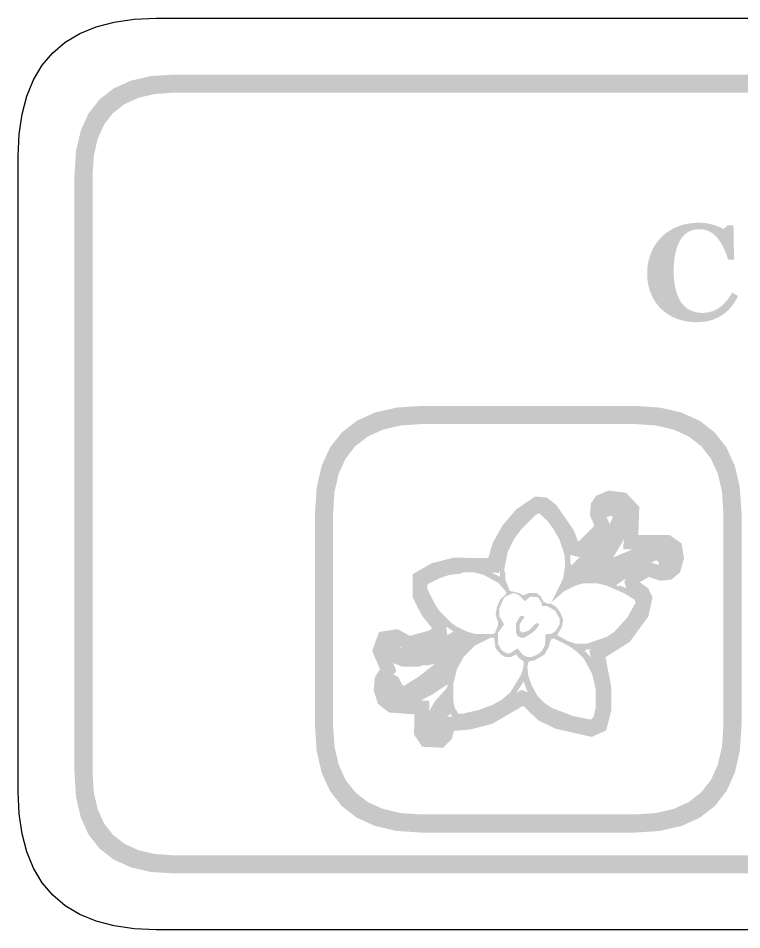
# Model space of a CAD drawing. Header units: millimetres. Extents: x 6 to 297, y 55 to 451.
# Drawn here: x 72.96 to 88.91, y 247.16 to 267.24 of the extents above; entities that cross this region are included whole.
import ezdxf

# ---------------------------------------------------------------- set-up
doc = ezdxf.new("R2010")
doc.units = ezdxf.units.MM
doc.layers.add('CUT', color=1, linetype='Continuous')
doc.layers.add('RASTER', color=7, linetype='Continuous')

msp = doc.modelspace()

# ---------------------------------------------------------------- hatches: boundary and pattern name
at = {"layer": 'RASTER'}
h = msp.add_hatch(color=7, dxfattribs=at)
h.paths.add_polyline_path([(74.2, 263.8), (74.234, 264.316), (74.338, 264.763), (74.509, 265.141), (74.75, 265.45), (75.059, 265.691), (75.438, 265.863), (75.884, 265.966), (76.4, 266), (133.6, 266), (134.116, 265.966), (134.563, 265.863), (134.941, 265.691), (135.25, 265.45), (135.491, 265.141), (135.663, 264.763), (135.766, 264.316), (135.8, 263.8), (135.8, 250.6), (135.766, 250.084), (135.663, 249.638), (135.491, 249.259), (135.25, 248.95), (134.941, 248.709), (134.563, 248.537), (134.116, 248.434), (133.6, 248.4), (76.4, 248.4), (75.884, 248.434), (75.438, 248.537), (75.059, 248.709), (74.75, 248.95), (74.509, 249.259), (74.338, 249.638), (74.234, 250.084), (74.2, 250.6)])
h.paths.add_polyline_path([(74.6, 263.8), (74.6, 250.6), (74.628, 250.178), (74.712, 249.813), (74.853, 249.503), (75.05, 249.25), (75.303, 249.053), (75.613, 248.912), (75.978, 248.828), (76.4, 248.8), (133.6, 248.8), (134.022, 248.828), (134.388, 248.912), (134.697, 249.053), (134.95, 249.25), (135.147, 249.503), (135.288, 249.813), (135.372, 250.178), (135.4, 250.6), (135.4, 263.8), (135.372, 264.222), (135.288, 264.588), (135.147, 264.897), (134.95, 265.15), (134.697, 265.347), (134.388, 265.488), (134.022, 265.572), (133.6, 265.6), (76.4, 265.6), (75.978, 265.572), (75.613, 265.488), (75.303, 265.347), (75.05, 265.15), (74.853, 264.897), (74.712, 264.588), (74.628, 264.222), (74.6, 263.8)], flags=0)
msp.add_hatch(color=7, dxfattribs=at).paths.add_polyline_path([(87.907, 260.544), (87.851, 260.545), (87.795, 260.549), (87.74, 260.555), (87.686, 260.563), (87.633, 260.573), (87.581, 260.586), (87.53, 260.601), (87.48, 260.618), (87.431, 260.638), (87.383, 260.659), (87.338, 260.683), (87.293, 260.709), (87.251, 260.737), (87.21, 260.767), (87.17, 260.799), (87.133, 260.833), (87.097, 260.868), (87.064, 260.906), (87.032, 260.945), (87.003, 260.987), (86.975, 261.03), (86.95, 261.076), (86.926, 261.124), (86.904, 261.173), (86.884, 261.225), (86.868, 261.277), (86.853, 261.331), (86.841, 261.386), (86.832, 261.443), (86.826, 261.5), (86.822, 261.559), (86.821, 261.62), (86.822, 261.679), (86.826, 261.738), (86.832, 261.796), (86.842, 261.852), (86.853, 261.908), (86.868, 261.962), (86.885, 262.015), (86.905, 262.067), (86.927, 262.118), (86.951, 262.167), (86.978, 262.214), (87.006, 262.259), (87.037, 262.303), (87.069, 262.345), (87.104, 262.385), (87.141, 262.424), (87.18, 262.46), (87.22, 262.494), (87.262, 262.525), (87.306, 262.555), (87.352, 262.583), (87.399, 262.608), (87.449, 262.632), (87.5, 262.653), (87.553, 262.672), (87.607, 262.689), (87.661, 262.703), (87.717, 262.714), (87.774, 262.723), (87.831, 262.729), (87.889, 262.733), (87.948, 262.734), (87.991, 262.734), (88.033, 262.732), (88.074, 262.728), (88.114, 262.724), (88.153, 262.718), (88.19, 262.711), (88.227, 262.702), (88.263, 262.693), (88.298, 262.682), (88.332, 262.671), (88.364, 262.66), (88.395, 262.648), (88.424, 262.636), (88.452, 262.624), (88.478, 262.611), (88.504, 262.598), (88.594, 262.679), (88.722, 262.679), (88.735, 261.92), (88.606, 261.92), (88.578, 262.004), (88.549, 262.082), (88.518, 262.154), (88.485, 262.221), (88.452, 262.282), (88.417, 262.337), (88.38, 262.386), (88.343, 262.43), (88.303, 262.468), (88.261, 262.501), (88.218, 262.529), (88.172, 262.552), (88.124, 262.569), (88.074, 262.582), (88.022, 262.59), (87.968, 262.592), (87.901, 262.588), (87.838, 262.577), (87.78, 262.558), (87.725, 262.532), (87.675, 262.497), (87.629, 262.456), (87.587, 262.407), (87.549, 262.35), (87.515, 262.286), (87.486, 262.216), (87.461, 262.14), (87.441, 262.058), (87.425, 261.97), (87.414, 261.876), (87.407, 261.776), (87.405, 261.669), (87.406, 261.609), (87.408, 261.55), (87.412, 261.494), (87.417, 261.44), (87.424, 261.388), (87.433, 261.339), (87.443, 261.292), (87.454, 261.247), (87.467, 261.204), (87.481, 261.163), (87.495, 261.125), (87.511, 261.089), (87.527, 261.055), (87.545, 261.022), (87.563, 260.993), (87.582, 260.965), (87.604, 260.938), (87.627, 260.913), (87.65, 260.89), (87.675, 260.868), (87.7, 260.849), (87.727, 260.831), (87.755, 260.815), (87.783, 260.801), (87.812, 260.789), (87.842, 260.779), (87.873, 260.77), (87.905, 260.762), (87.937, 260.757), (87.971, 260.753), (88.005, 260.75), (88.039, 260.749), (88.09, 260.751), (88.139, 260.756), (88.187, 260.765), (88.233, 260.777), (88.278, 260.793), (88.322, 260.812), (88.364, 260.835), (88.405, 260.861), (88.444, 260.89), (88.483, 260.924), (88.521, 260.96), (88.558, 261.001), (88.594, 261.045), (88.629, 261.092), (88.664, 261.143), (88.697, 261.198), (88.823, 261.121), (88.807, 261.09), (88.79, 261.059), (88.773, 261.029), (88.756, 260.999), (88.737, 260.971), (88.719, 260.943), (88.699, 260.917), (88.679, 260.891), (88.659, 260.866), (88.638, 260.842), (88.616, 260.818), (88.593, 260.796), (88.569, 260.775), (88.545, 260.754), (88.519, 260.734), (88.493, 260.716), (88.464, 260.696), (88.434, 260.678), (88.403, 260.66), (88.372, 260.644), (88.339, 260.629), (88.306, 260.615), (88.272, 260.602), (88.238, 260.59), (88.202, 260.579), (88.165, 260.57), (88.126, 260.562), (88.085, 260.556), (88.043, 260.551), (88, 260.547), (87.954, 260.545), (87.907, 260.544)])
h = msp.add_hatch(color=7, dxfattribs=at)
h.paths.add_polyline_path([(79.5, 256.35), (79.537, 256.901), (79.647, 257.378), (79.83, 257.782), (80.088, 258.112), (80.418, 258.37), (80.822, 258.553), (81.299, 258.663), (81.85, 258.7), (86.55, 258.7), (87.101, 258.663), (87.578, 258.553), (87.982, 258.37), (88.313, 258.113), (88.57, 257.782), (88.753, 257.378), (88.863, 256.901), (88.9, 256.35), (88.9, 251.65), (88.863, 251.099), (88.753, 250.622), (88.57, 250.218), (88.313, 249.887), (87.982, 249.63), (87.578, 249.447), (87.101, 249.337), (86.55, 249.3), (81.85, 249.3), (81.299, 249.337), (80.822, 249.447), (80.418, 249.63), (80.088, 249.888), (79.83, 250.218), (79.647, 250.622), (79.537, 251.099), (79.5, 251.65)])
h.paths.add_polyline_path([(79.9, 256.35), (79.9, 251.65), (79.93, 251.193), (80.022, 250.797), (80.174, 250.462), (80.388, 250.188), (80.662, 249.974), (80.997, 249.822), (81.393, 249.73), (81.85, 249.7), (86.55, 249.7), (87.007, 249.73), (87.403, 249.822), (87.738, 249.974), (88.012, 250.188), (88.226, 250.462), (88.378, 250.797), (88.47, 251.193), (88.5, 251.65), (88.5, 256.35), (88.47, 256.807), (88.378, 257.203), (88.226, 257.538), (88.012, 257.812), (87.738, 258.026), (87.403, 258.178), (87.007, 258.27), (86.55, 258.3), (81.85, 258.3), (81.393, 258.27), (80.997, 258.178), (80.662, 258.026), (80.388, 257.813), (80.174, 257.538), (80.022, 257.203), (79.93, 256.807), (79.9, 256.35)], flags=0)
h = msp.add_hatch(color=7, dxfattribs=at)
h.paths.add_polyline_path([(85.968, 256.833), (86.357, 256.787), (86.647, 256.475), (86.626, 255.859), (87.308, 255.859), (87.578, 255.673), (87.632, 255.342), (87.545, 255.031), (87.351, 254.873), (87.111, 254.848), (86.857, 254.93), (86.661, 254.817), (86.657, 254.807), (86.654, 254.817), (86.844, 254.682), (86.94, 254.49), (86.846, 254.061), (86.439, 253.502), (85.902, 253.164), (86.033, 252.496), (86.033, 252.009), (85.919, 251.553), (85.597, 251.409), (84.79, 251.592), (84.414, 251.779), (84.106, 252.076), (84.077, 252.089), (83.407, 251.696), (82.928, 251.573), (82.562, 251.541), (82.513, 251.356), (82.326, 251.169), (81.861, 251.192), (81.682, 251.461), (81.693, 251.904), (81.13, 251.947), (80.887, 252.135), (80.793, 252.437), (80.821, 252.726), (80.932, 252.897), (80.76, 253.303), (80.912, 253.72), (81.323, 253.782), (81.588, 253.635), (82.004, 253.748), (82.075, 253.793), (82.071, 253.815), (81.852, 254.089), (81.649, 254.492), (81.649, 254.989), (82.066, 255.232), (82.553, 255.357), (83.317, 255.346), (83.415, 255.677), (83.631, 256.065), (83.937, 256.423), (84.35, 256.704), (84.611, 256.681), (84.816, 256.52), (85.199, 255.967), (85.303, 255.704), (85.299, 255.705), (85.636, 256.037), (85.65, 256.084), (85.559, 256.289), (85.582, 256.552), (85.695, 256.722)])
h.paths.add_polyline_path([(86.012, 256.506), (85.907, 256.463), (85.893, 256.442), (85.885, 256.343), (85.99, 256.107), (85.919, 255.867), (85.4, 255.354), (85.067, 255.429), (84.915, 255.815), (84.58, 256.298), (84.488, 256.371), (84.436, 256.375), (84.152, 256.183), (83.895, 255.881), (83.712, 255.552), (83.555, 255.022), (82.591, 255.037), (82.189, 254.933), (81.969, 254.805), (81.969, 254.568), (82.122, 254.263), (82.376, 253.947), (82.42, 253.635), (82.135, 253.451), (81.546, 253.293), (81.263, 253.449), (81.148, 253.432), (81.104, 253.311), (81.293, 252.866), (81.132, 252.618), (81.118, 252.47), (81.163, 252.326), (81.25, 252.259), (82.02, 252.201), (82.005, 251.554), (82.038, 251.504), (82.201, 251.496), (82.226, 251.521), (82.31, 251.841), (82.874, 251.889), (83.284, 251.995), (84.054, 252.447), (84.286, 252.347), (84.6, 252.044), (84.898, 251.896), (85.564, 251.745), (85.646, 251.781), (85.713, 252.048), (85.713, 252.465), (85.546, 253.318), (86.216, 253.74), (86.548, 254.195), (86.603, 254.448), (86.593, 254.468), (86.379, 254.62), (86.317, 254.827), (86.409, 255.04), (86.819, 255.278), (87.145, 255.173), (87.223, 255.181), (87.264, 255.214), (87.304, 255.36), (87.284, 255.487), (87.208, 255.539), (86.295, 255.539), (86.322, 256.354), (86.203, 256.483), (86.012, 256.506)], flags=0)
h = msp.add_hatch(color=7, dxfattribs=at)
h.paths.add_polyline_path([(86.014, 256.593), (86.166, 256.601), (86.253, 256.555), (86.36, 256.476), (86.431, 256.335), (86.431, 256.095), (86.405, 255.989), (86.253, 255.662), (86.067, 255.359), (86.617, 255.59), (86.963, 255.67), (87.176, 255.644), (87.316, 255.572), (87.37, 255.519), (87.415, 255.404), (87.354, 255.2), (87.263, 255.104), (87.229, 255.085), (87.088, 255.104), (87.069, 255.271), (87.016, 255.298), (86.663, 255.12), (86.147, 254.758), (86.173, 254.721), (86.219, 254.74), (86.298, 254.713), (86.546, 254.588), (86.679, 254.482), (86.697, 254.368), (86.644, 254.235), (86.546, 254.041), (86.413, 253.855), (86.147, 253.589), (85.9, 253.437), (85.687, 253.358), (85.474, 253.331), (85.448, 253.304), (85.562, 253.18), (85.687, 252.932), (85.793, 252.507), (85.793, 252.002), (85.695, 251.702), (85.607, 251.656), (85.395, 251.683), (84.836, 251.842), (84.589, 251.967), (84.27, 252.26), (84.172, 252.427), (84.1, 252.632), (83.861, 252.26), (83.595, 252.074), (83.295, 251.922), (82.763, 251.789), (82.604, 251.789), (82.479, 251.914), (82.356, 251.797), (82.285, 251.683), (82.311, 251.577), (82.293, 251.462), (82.152, 251.364), (82.011, 251.409), (81.913, 251.55), (81.913, 251.736), (81.966, 251.896), (82.144, 252.196), (82.372, 252.446), (82.436, 252.552), (82.383, 252.542), (82.08, 252.34), (81.833, 252.215), (81.567, 252.135), (81.328, 252.135), (81.16, 252.207), (81.054, 252.34), (81.009, 252.48), (81.054, 252.648), (81.097, 252.712), (81.168, 252.746), (81.248, 252.773), (81.336, 252.728), (81.426, 252.552), (81.461, 252.534), (81.788, 252.738), (82.144, 253.02), (81.992, 252.985), (81.859, 252.985), (81.806, 252.959), (81.408, 252.959), (81.107, 253.084), (81.009, 253.251), (81.009, 253.384), (81.054, 253.472), (81.134, 253.552), (81.221, 253.57), (81.309, 253.525), (81.373, 253.376), (81.408, 253.358), (81.54, 253.358), (81.939, 253.464), (82.418, 253.65), (82.55, 253.73), (82.41, 253.828), (82.197, 254.041), (82.064, 254.227), (81.966, 254.394), (81.859, 254.66), (81.878, 254.828), (82.011, 254.934), (82.178, 255.006), (82.418, 255.085), (82.683, 255.139), (83.056, 255.139), (83.321, 255.059), (83.579, 254.934), (83.561, 255.298), (83.64, 255.564), (83.765, 255.811), (83.872, 255.971), (84.164, 256.29), (84.438, 256.468), (84.552, 256.422), (84.658, 256.316), (84.924, 255.944), (85.102, 255.537), (85.129, 255.431), (85.129, 255.218), (85.155, 255.192), (85.775, 255.795), (85.987, 256.088), (86.059, 256.228), (86.051, 256.274), (86.006, 256.282), (85.953, 256.255), (85.839, 256.274), (85.793, 256.335), (85.793, 256.414), (85.865, 256.529)])
h.paths.add_polyline_path([(84.438, 256.335), (84.35, 256.29), (84.058, 255.997), (83.898, 255.784), (83.747, 255.484), (83.667, 255.085), (83.693, 255.032), (83.693, 254.873), (83.792, 254.626), (83.986, 254.58), (84.092, 254.527), (84.225, 254.58), (84.385, 254.58), (84.472, 254.509), (84.536, 254.386), (84.624, 254.341), (84.704, 254.341), (84.818, 254.269), (84.898, 254.163), (84.969, 253.996), (84.943, 253.836), (84.836, 253.65), (85.076, 253.517), (85.235, 253.464), (85.501, 253.464), (85.934, 253.615), (86.094, 253.722), (86.386, 254.041), (86.564, 254.368), (86.546, 254.429), (86.333, 254.562), (85.926, 254.74), (85.714, 254.793), (85.421, 254.793), (85.235, 254.74), (84.988, 254.615), (84.712, 254.376), (84.969, 254.899), (85.015, 255.2), (84.996, 255.431), (84.89, 255.75), (84.765, 255.971), (84.632, 256.157)], flags=0)
h.paths.add_polyline_path([(82.763, 255.032), (82.71, 255.006), (82.471, 254.979), (82.232, 254.899), (81.984, 254.774), (81.966, 254.713), (81.992, 254.634), (82.144, 254.333), (82.25, 254.174), (82.489, 253.934), (82.596, 253.855), (82.843, 253.73), (83.029, 253.677), (83.428, 253.677), (83.462, 253.695), (83.534, 253.863), (83.534, 253.942), (83.481, 254.102), (83.507, 254.261), (83.579, 254.429), (83.701, 254.546), (83.72, 254.58), (83.701, 254.615), (83.542, 254.801), (83.215, 254.979), (83.002, 255.032)], flags=0)
h.paths.add_polyline_path([(83.88, 254.58), (83.712, 254.509), (83.659, 254.455), (83.561, 254.235), (83.561, 254.075), (83.667, 253.889), (83.534, 253.703), (83.534, 253.464), (83.606, 253.323), (83.72, 253.251), (83.8, 253.251), (83.959, 253.358), (84.084, 253.217), (84.172, 253.172), (84.278, 253.172), (84.393, 253.217), (84.499, 253.296), (84.571, 253.437), (84.579, 253.669), (84.704, 253.677), (84.802, 253.738), (84.89, 253.889), (84.89, 254.022), (84.791, 254.19), (84.624, 254.288), (84.499, 254.296), (84.491, 254.368), (84.419, 254.482), (84.252, 254.501), (84.127, 254.402), (83.994, 254.535)], flags=0)
h.paths.add_polyline_path([(84.02, 254.067), (84.092, 254.075), (84.119, 254.049), (84.012, 253.889), (84.012, 253.756), (84.066, 253.703), (84.206, 253.748), (84.35, 253.897), (84.411, 253.916), (84.438, 253.889), (84.393, 253.802), (84.313, 253.722), (84.119, 253.597), (84.039, 253.597), (83.967, 253.631), (83.933, 253.703), (83.933, 253.916)], flags=0)
h.paths.add_polyline_path([(83.375, 253.597), (83.021, 253.419), (82.782, 253.18), (82.63, 252.906), (82.55, 252.587), (82.55, 252.188), (82.577, 252.055), (82.657, 251.922), (82.763, 251.922), (83.109, 252.002), (83.401, 252.108), (83.622, 252.233), (83.808, 252.393), (84.039, 252.773), (84.092, 252.932), (84.1, 253.073), (84.004, 253.137), (83.933, 253.225), (83.826, 253.172), (83.693, 253.172), (83.606, 253.217), (83.481, 253.358), (83.446, 253.589)], flags=0)
h.paths.add_polyline_path([(84.73, 253.57), (84.696, 253.552), (84.65, 253.384), (84.552, 253.217), (84.331, 253.092), (84.217, 253.073), (84.199, 253.039), (84.18, 252.951), (84.199, 252.773), (84.278, 252.534), (84.403, 252.313), (84.563, 252.153), (84.722, 252.047), (85.182, 251.869), (85.581, 251.789), (85.634, 251.842), (85.687, 252.055), (85.687, 252.454), (85.607, 252.799), (85.429, 253.126), (85.27, 253.286), (85.084, 253.419), (84.783, 253.57)], flags=0)

# ---------------------------------------------------------------- linework, layer by layer
at = {"layer": 'CUT'}
msp.add_lwpolyline([(134.001, 247.16), (75.999, 247.16), (75.517, 247.181), (75.075, 247.244), (74.675, 247.349), (74.315, 247.497), (73.997, 247.688), (73.722, 247.922), (73.488, 248.197), (73.297, 248.515), (73.149, 248.875), (73.044, 249.275), (72.981, 249.717), (72.96, 250.199), (72.96, 264.201), (72.981, 264.683), (73.044, 265.125), (73.149, 265.525), (73.297, 265.885), (73.488, 266.203), (73.722, 266.478), (73.997, 266.712), (74.315, 266.903), (74.675, 267.051), (75.075, 267.156), (75.517, 267.219), (75.999, 267.24), (134.001, 267.24)], dxfattribs=at)

doc.saveas('drawing.dxf')
